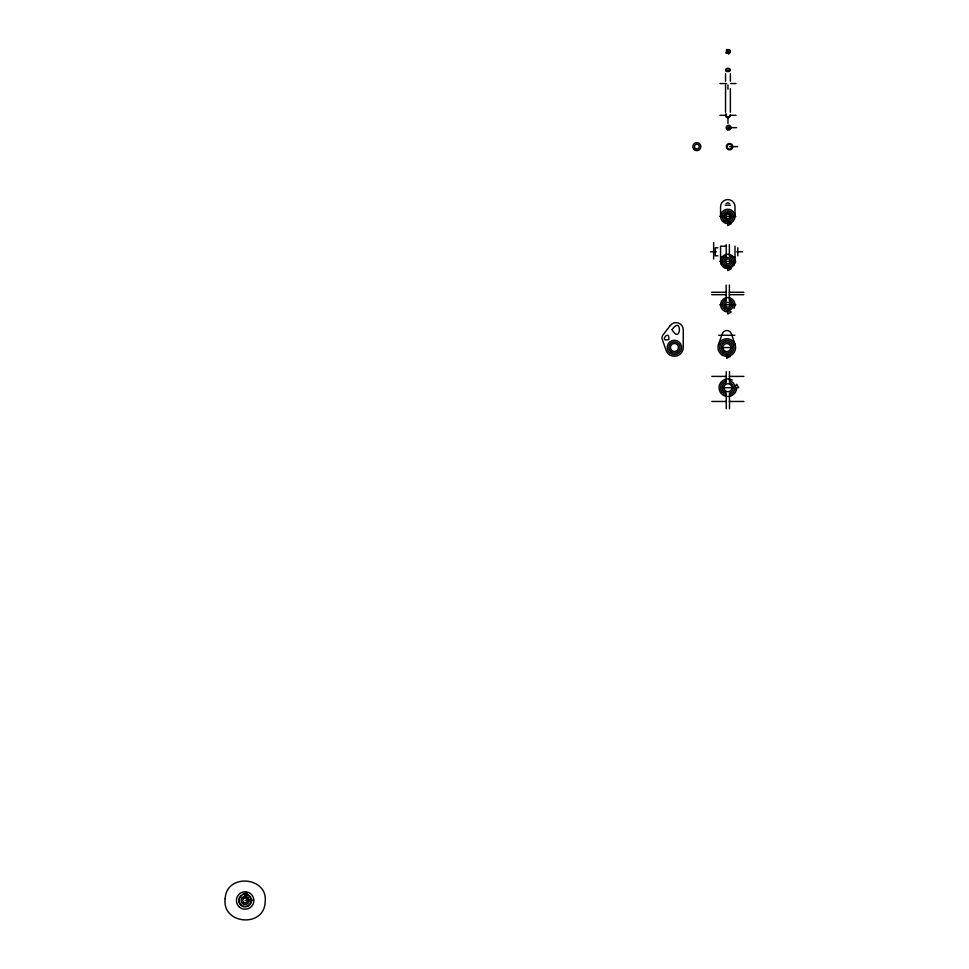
<?xml version="1.0" encoding="UTF-8"?>
<svg xmlns="http://www.w3.org/2000/svg" width="969" height="969" viewBox="0 0 969 969"><rect width="100%" height="100%" fill="white"/><g stroke="black" fill="none" stroke-linecap="round" stroke-linejoin="round"><path stroke-width="1.45" d="M246.598 895.005L246.162 896.652L243.316 893.83L247.192 892.776L246.683 894.714A5.971 5.971 0 0 1 250.571 902.999A5.971 5.971 0 0 1 241.741 905.397A5.971 5.971 0 0 1 240.918 896.277M718.441 344.734L722.232 333.772A4.809 4.809 0 0 1 731.413 333.881L735.096 344.54M668.84 339.198C669.652 328.903 658.593 342.372 668.537 339.562M241.899 898.142L245.084 896.482L248.318 898.033M726.084 203.49L727.828 202.763L729.487 203.454M726.181 244.588L726.181 256.058L724.122 257.185L720.561 257.185M245.145 900.492L253.163 900.116M719.943 83.552L726.629 83.552M730.638 83.552L735.992 83.552M719.943 115.323L726.629 115.323M730.638 115.323L735.992 115.323M728.591 127.642L736.622 127.642M729.596 146.622L737.615 146.622M725.163 205.174L730.505 205.174M719.773 216.402L722.45 216.402M725.127 216.402L730.469 216.402M733.145 216.402L735.822 216.402M726.181 246.199L720.561 246.199L720.561 261.061A7.219 7.219 0 0 0 727.78 268.28A7.219 7.219 0 0 0 734.999 261.061L734.999 246.199M717.908 247.798L715.255 247.798L715.255 255.816L717.908 255.816M710.483 251.807L716.321 251.807M736.743 251.807L742.581 251.807M731.159 256.93L734.999 257.185M719.773 261.436L722.45 261.436M725.127 261.436L730.469 261.436M733.145 261.436L735.822 261.436M711.731 292.275L726.326 292.275M729.245 292.275L743.829 292.275M711.731 294.685L726.326 294.685M729.245 294.685L743.829 294.685M719.761 304.763L722.438 304.763M725.103 304.763L730.456 304.763M733.133 304.763L735.81 304.763M718.78 335.286L734.829 335.286M722.789 347.556L730.82 347.556M711.815 376.396L726.399 376.396M729.318 376.396L743.913 376.396M723.855 387.721L731.874 387.721M736.392 387.721L734.684 387.721L736.694 384.245L738.693 387.721L736.694 387.721A8.83 8.83 0 0 1 726.326 396.406A8.83 8.83 0 0 1 719.567 384.705A8.83 8.83 0 0 1 732.273 380.078M711.815 401.469L726.399 401.469M729.318 401.469L743.913 401.469M737.809 247.798L737.809 255.816M735.023 216.402A7.219 7.219 0 0 0 724.194 210.152A7.219 7.219 0 0 0 724.194 222.664A7.219 7.219 0 0 0 735.023 216.402L735.023 206.772A7.219 7.219 0 0 0 727.804 199.553A7.219 7.219 0 0 0 720.573 206.772L720.573 216.402M730.372 73.668L730.372 81.154M730.372 88.627L730.372 112.271M729.391 244.588L729.391 256.046A5.62 5.62 0 0 1 732.382 264.682A5.62 5.62 0 0 1 723.237 264.719A5.62 5.62 0 0 1 726.181 256.058M729.403 285.043L729.403 301.093A4.009 4.009 0 0 1 730.941 307.234A4.009 4.009 0 0 1 724.618 307.234A4.009 4.009 0 0 1 726.156 301.093L726.156 285.043M729.487 371.587L729.487 382.416A5.62 5.62 0 0 1 729.487 393.123L729.487 408.761M727.961 84.969L727.961 89.233M727.961 116.668L727.961 123.354M727.804 223.33L727.804 221.622L731.268 223.621L727.804 225.632L727.804 223.621M727.804 268.365L727.804 266.645L731.268 268.655L727.804 270.666L727.804 268.655A7.219 7.219 0 0 1 720.682 260.176A7.219 7.219 0 0 1 730.275 254.653A7.219 7.219 0 0 1 734.054 265.046M727.78 311.691L727.78 309.983L731.256 311.982L727.78 313.992L727.78 311.982A7.219 7.219 0 0 1 720.67 303.515A7.219 7.219 0 0 1 730.251 297.98A7.219 7.219 0 0 1 734.042 308.372M726.798 356.083L726.798 354.375L730.275 356.386L726.798 358.385L726.798 356.386M726.241 371.587L726.241 382.38A5.62 5.62 0 0 0 726.241 393.16L726.241 408.761M725.551 73.668L725.551 81.154M725.551 84.884L725.551 112.271M713.644 242.577L713.644 259.026M729.487 380.684A7.219 7.219 0 0 1 729.487 394.758M726.241 394.758A7.219 7.219 0 0 1 726.241 380.684M729.403 299.385A5.62 5.62 0 0 1 732.346 308.033A5.62 5.62 0 0 1 723.213 308.033A5.62 5.62 0 0 1 726.156 299.385M730.202 114.451A2.41 2.41 0 0 1 729.124 117.431A2.41 2.41 0 0 1 726.035 116.764A2.41 2.41 0 0 1 726.278 113.603M729.451 115.941A1.599 1.599 0 0 1 729.088 116.474M728.543 116.825A1.599 1.599 0 0 1 727.356 116.813M730.105 50.558A2.41 2.41 0 0 1 730.105 52.762M729.269 53.683A2.41 2.41 0 0 1 728.397 54.022M726.265 53.356A2.41 2.41 0 0 1 725.829 52.762M726.265 49.952A2.41 2.41 0 0 1 727.089 49.419M729.063 49.516A2.41 2.41 0 0 1 729.681 49.976M672.026 329.654C681.134 345.582 682.515 314.61 672.026 329.654M225.171 898.723C221.683 924.402 264.053 928.096 265.131 902.26C268.607 876.582 226.237 872.887 225.171 898.723M728.361 51.648L727.574 51.769L728.361 51.648M725.672 215.288L725.478 215.724A2.277 2.277 0 0 0 725.684 217.577L727.598 218.824A2.229 2.229 0 0 0 728.967 218.497L730.129 217.08A2.192 2.192 0 0 0 730.105 215.651L728.482 214.076A2.192 2.192 0 0 0 727.053 214.101L725.672 215.288M670.076 325.754L662.917 335.056A4.809 4.809 0 0 0 662.154 339.005L666.018 350.148A8.83 8.83 0 0 0 683.266 347.483L683.254 329.835A7.219 7.219 0 0 0 670.076 325.754M725.793 264.912A4.009 4.009 0 0 0 731.813 261.436A4.009 4.009 0 0 0 725.793 257.96A4.009 4.009 0 0 0 725.793 264.912M726.593 263.52A2.41 2.41 0 0 0 730.202 261.436A2.41 2.41 0 0 0 726.593 259.353A2.41 2.41 0 0 0 726.593 263.52M725.793 219.878A4.009 4.009 0 0 0 731.813 216.402A4.009 4.009 0 0 0 725.793 212.926A4.009 4.009 0 0 0 725.793 219.878M726.411 218.376A2.41 2.41 0 0 0 730.202 216.62A2.41 2.41 0 0 0 726.786 214.222A2.41 2.41 0 0 0 726.411 218.376M724.109 220.641A5.62 5.62 0 0 0 733.315 217.48A5.62 5.62 0 0 0 725.975 211.097A5.62 5.62 0 0 0 724.109 220.641M725.466 390.943A4.009 4.009 0 0 0 731.849 388.181A4.009 4.009 0 0 0 726.265 384.039A4.009 4.009 0 0 0 725.466 390.943M726.205 306.592A2.41 2.41 0 0 0 730.141 305.211A2.41 2.41 0 0 0 726.992 302.485A2.41 2.41 0 0 0 726.205 306.592M726.06 70.979A2.41 1.708 0 0 0 730.19 70.58A2.41 1.708 0 0 0 727.646 68.254A2.41 1.708 0 0 0 726.06 70.979M726.689 70.628A1.599 1.139 0 0 0 729.451 70.362A1.599 1.139 0 0 0 727.743 68.811A1.599 1.139 0 0 0 726.689 70.628M726.823 52.726A1.55 1.55 0 0 0 729.451 52.108A1.55 1.55 0 0 0 727.61 50.146A1.55 1.55 0 0 0 726.823 52.726M727.392 129.725A2.41 2.41 0 0 0 731.001 127.642A2.41 2.41 0 0 0 727.392 125.558A2.41 2.41 0 0 0 727.392 129.725M727.792 129.034A1.599 1.599 0 0 0 730.202 127.642A1.599 1.599 0 0 0 727.792 126.249A1.599 1.599 0 0 0 727.792 129.034M239.513 907.166A8.745 8.745 0 0 0 253.757 902.042A8.745 8.745 0 0 0 242.189 892.267A8.745 8.745 0 0 0 239.513 907.166M241.002 905.397A6.42 6.42 0 0 0 251.468 901.63A6.42 6.42 0 0 0 242.977 894.448A6.42 6.42 0 0 0 241.002 905.397M242.553 903.544A4.009 4.009 0 0 0 249.094 901.206A4.009 4.009 0 0 0 243.8 896.713A4.009 4.009 0 0 0 242.553 903.544M243.594 902.321A2.41 2.41 0 0 0 247.519 900.928A2.41 2.41 0 0 0 244.333 898.227A2.41 2.41 0 0 0 243.594 902.321M669.761 352.995A7.219 7.219 0 0 0 681.534 348.779A7.219 7.219 0 0 0 672.001 340.688A7.219 7.219 0 0 0 669.761 352.995M670.79 351.759A5.62 5.62 0 0 0 679.959 348.513A5.62 5.62 0 0 0 672.559 342.19A5.62 5.62 0 0 0 670.79 351.759M671.832 350.548A4.009 4.009 0 0 0 678.385 348.21A4.009 4.009 0 0 0 673.08 343.704A4.009 4.009 0 0 0 671.832 350.548M722.729 353.515A7.219 7.219 0 0 0 734.005 348.101A7.219 7.219 0 0 0 723.673 341.052A7.219 7.219 0 0 0 722.729 353.515M723.637 352.195A5.62 5.62 0 0 0 732.407 347.98A5.62 5.62 0 0 0 724.376 342.493A5.62 5.62 0 0 0 723.637 352.195M724.473 350.826A4.009 4.009 0 0 0 730.796 347.944A4.009 4.009 0 0 0 725.139 343.91A4.009 4.009 0 0 0 724.473 350.826M722.353 355.175A8.83 8.83 0 0 0 735.628 347.605A8.83 8.83 0 0 0 722.426 339.889A8.83 8.83 0 0 0 722.353 355.175M693.671 149.069A4.009 4.009 0 0 0 700.551 148.148A4.009 4.009 0 0 0 696.311 142.649A4.009 4.009 0 0 0 693.671 149.069M695.645 148.705A2.41 2.41 0 0 0 699.255 146.622A2.41 2.41 0 0 0 695.645 144.538A2.41 2.41 0 0 0 695.645 148.705M727.828 149.359A3.21 3.21 0 0 0 732.758 146.803A3.21 3.21 0 0 0 728.082 143.8A3.21 3.21 0 0 0 727.828 149.359M728.252 148.681A2.41 2.41 0 0 0 731.958 146.767A2.41 2.41 0 0 0 728.458 144.514A2.41 2.41 0 0 0 728.252 148.681"/></g></svg>
